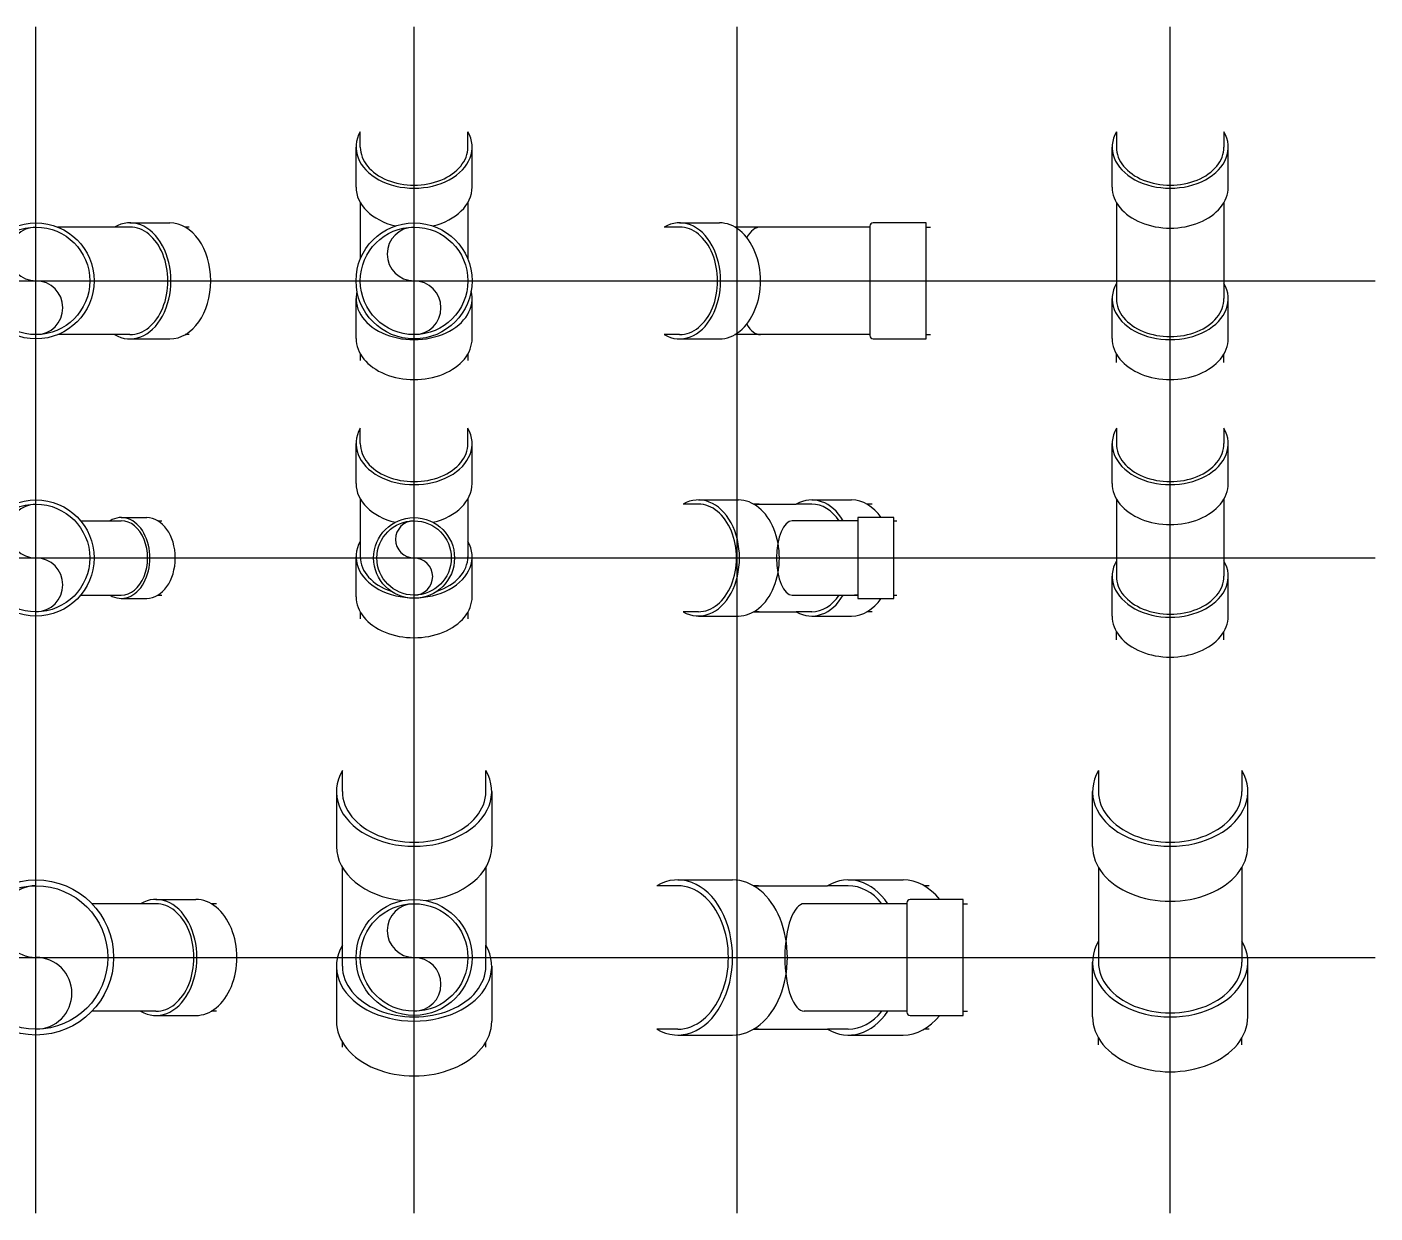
# Model space of a CAD drawing. Header units: inches. Extents: x 71 to 14885, y 6 to 9627.
# Drawn here: x 12818 to 14885, y 6 to 1825 of the extents above; entities that cross this region are included whole.
import ezdxf

# ---------------------------------------------------------------- set-up
doc = ezdxf.new("R2010")
doc.units = ezdxf.units.IN
doc.header["$MEASUREMENT"] = 0
doc.layers.add('PVC', color=3, linetype='Continuous')

# ---------------------------------------------------------------- blocks, each defined once
blk = doc.blocks.new('PVC6-2')
at = {"color": 9}
for p, q in [((-82.5, 0), (-82.5, 23.6)), ((82.5, 0), (82.5, 23.6))]:
    blk.add_line(p, q, dxfattribs=at)
for p, q in [((-89, 0), (-89, -61.2)), ((89, 0), (89, -61.2)), ((-82.5, -93), (-82.5, -84.8)), ((82.5, -93), (82.5, -84.8))]:
    blk.add_line(p, q)
for centre, start_param, end_param in [((0, 0), -0.384553, 3.526145), ((0, -61.2), 0, 3.141593)]:
    blk.add_ellipse(centre, major_axis=(-89, 0), ratio=0.707107, start_param=start_param, end_param=end_param)
blk.add_ellipse((0, 0), major_axis=(-82.5, 0), ratio=0.707107, start_param=0, end_param=3.141593, dxfattribs=at)
blk = doc.blocks.new('PY86F')
for p, q in [((160.2, 82.5), (85.8, 82.5)), ((160.2, -82.5), (85.8, -82.5))]:
    blk.add_line(p, q)
blk.add_circle((0, 0), 119)
at = {"color": 9}
blk.add_circle((0, 0), 110, dxfattribs=at)
for centre, start, end in [((0, 55), 90, 270), ((0, -55), 270, 90)]:
    blk.add_arc(centre, 55, start, end, dxfattribs=at)
at = {"rotation": 90}
blk.add_blockref('PVC6-2', (183.8, 0), dxfattribs=at)
blk = doc.blocks.new('PY86G')
at = {"color": 9}
for p, q in [((-110, 254.6), (-110, 286.7)), ((110, 254.6), (110, 286.7)), ((-110, -13.4), (-110, 18.7)), ((110, -13.4), (110, 18.7))]:
    blk.add_line(p, q, dxfattribs=at)
for p, q in [((-119, 254.6), (-119, 170.4)), ((119, 254.6), (119, 170.4)), ((-110, 18.7), (-110, 138.3)), ((110, 138.3), (110, 18.7)), ((-119, -13.4), (-119, -97.6)), ((119, -13.4), (119, -97.6)), ((-110, -137.4), (-110, -129.7)), ((110, -137.4), (110, -129.7))]:
    blk.add_line(p, q)
blk.add_circle((0, 0), 89)
blk.add_circle((0, 0), 82.5, dxfattribs=at)
for centre, start, end in [((0, 41.2), 90, 270), ((0, -41.2), 270, 90)]:
    blk.add_arc(centre, 41.2, start, end, dxfattribs=at)
for centre, start_param, end_param in [((0, 254.6), -0.391416, 3.533009), ((0, 170.4), 0, 1.420977), ((0, 170.4), 1.720615, 3.141593), ((0, -13.4), -0.391416, 3.533009), ((0, -97.6), 0, 3.141593)]:
    blk.add_ellipse(centre, major_axis=(-119, 0), ratio=0.707107, start_param=start_param, end_param=end_param)
for centre in [(0, 254.6), (0, -13.4)]:
    blk.add_ellipse(centre, major_axis=(-110, 0), ratio=0.707107, start_param=0, end_param=3.141593, dxfattribs=at)
blk = doc.blocks.new('PVC8B')
at = {"color": 9}
for p, q in [((-110, 0), (-110, 32.1)), ((110, 0), (110, 32.1))]:
    blk.add_line(p, q, dxfattribs=at)
for p, q in [((-119, 0), (-119, -84.1)), ((119, 0), (119, -84.1)), ((-110, -124), (-110, -116.2)), ((110, -124), (110, -116.2))]:
    blk.add_line(p, q)
for centre, start_param, end_param in [((0, 0), -0.391416, 3.533009), ((0, -84.1), 0, 3.141593)]:
    blk.add_ellipse(centre, major_axis=(-119, 0), ratio=0.707107, start_param=start_param, end_param=end_param)
blk.add_ellipse((0, 0), major_axis=(-110, 0), ratio=0.707107, start_param=0, end_param=3.141593, dxfattribs=at)
blk = doc.blocks.new('PVC6')
for p, q in [((-86.5, 82.5), (-93, 82.5)), ((0, 82.5), (6.5, 82.5)), ((-86.5, -82.5), (-93, -82.5)), ((0, -82.5), (6.5, -82.5))]:
    blk.add_line(p, q)
blk.add_lwpolyline([(0, -89), (0, 89), (-81.5, 89, 0.414214), (-86.5, 84), (-86.5, -84, 0.414214), (-81.5, -89)], format="xyb", close=True)
blk = doc.blocks.new('PY86H')
for p, q in [((25, 110), (138.3, 110)), ((170.4, 119), (254.6, 119)), ((294.4, 110), (286.7, 110)), ((260, 82.5), (102.9, 82.5)), ((260, -82.5), (102.9, -82.5)), ((25, -110), (138.3, -110)), ((170.4, -119), (254.6, -119)), ((294.4, -110), (286.7, -110))]:
    blk.add_line(p, q)
at = {"color": 9}
for p, q in [((170.4, 110), (138.3, 110)), ((170.4, -110), (138.3, -110))]:
    blk.add_line(p, q, dxfattribs=at)
for centre, major_axis, ratio, start_param, end_param in [((170.4, 0), (0, -119), 0.707107, 2.336823, 3.533009), ((254.6, 0), (0, -119), 0.707107, 2.415688, 3.141593), ((102.9, 0), (0, -82.5), 0.361601, 3.141593, 6.283185), ((170.4, 0), (0, -119), 0.707107, -0.391416, 0.80477), ((254.6, 0), (0, -119), 0.707107, 0, 0.725905)]:
    blk.add_ellipse(centre, major_axis=major_axis, ratio=ratio, start_param=start_param, end_param=end_param)
for start_param, end_param in [(2.418858, 3.141593), (0, 0.722734)]:
    blk.add_ellipse((170.4, 0), major_axis=(0, -110), ratio=0.707107, start_param=start_param, end_param=end_param, dxfattribs=at)
at = {"rotation": 90}
blk.add_blockref('PVC8B', (-91.2, 0), dxfattribs=at)
blk.add_blockref('PVC6', (346.5, 0))
blk = doc.blocks.new('PY86I')
for p, q in [((-110, 286.7), (-110, 254.6)), ((110, 286.7), (110, 254.6)), ((-119, 170.4), (-119, 254.6)), ((119, 170.4), (119, 254.6)), ((-110, 138.3), (-110, -7.1)), ((110, 138.3), (110, -7.1)), ((-119, -91.2), (-119, -7.1)), ((119, -91.2), (119, -7.1)), ((-110, -134), (-110, -123.3)), ((110, -134), (110, -123.3))]:
    blk.add_line(p, q)
for centre, start_param, end_param in [((0, 254.6), -0.391416, 3.533009), ((0, 170.4), 0, 3.141593), ((0, -7.1), -0.391416, 3.533009), ((0, -91.2), 0, 3.141593)]:
    blk.add_ellipse(centre, major_axis=(-119, 0), ratio=0.707107, start_param=start_param, end_param=end_param)
at = {"color": 9}
for centre in [(0, 254.6), (0, -7.1)]:
    blk.add_ellipse(centre, major_axis=(-110, 0), ratio=0.707107, start_param=0, end_param=3.141593, dxfattribs=at)
blk = doc.blocks.new('PY6F')
for p, q in [((143.9, 89), (205.1, 89)), ((143.9, 82.5), (33.4, 82.5)), ((234.7, 82.5), (228.7, 82.5)), ((143.9, -82.5), (33.4, -82.5)), ((234.7, -82.5), (228.7, -82.5)), ((143.9, -89), (205.1, -89))]:
    blk.add_line(p, q)
blk.add_circle((0, 0), 89)
at = {"color": 9}
blk.add_circle((0, 0), 82.5, dxfattribs=at)
for centre, start, end in [((0, 41.2), 90, 270), ((0, -41.2), 270, 90)]:
    blk.add_arc(centre, 41.2, start, end, dxfattribs=at)
for centre, start_param, end_param in [((143.9, 0), 2.75704, 6.667738), ((205.1, 0), 3.141593, 6.283185)]:
    blk.add_ellipse(centre, major_axis=(0, 89), ratio=0.707107, start_param=start_param, end_param=end_param)
blk.add_ellipse((143.9, 0), major_axis=(0, -82.5), ratio=0.707107, start_param=0, end_param=3.141593, dxfattribs=at)
blk = doc.blocks.new('PY6I')
for p, q in [((-82.5, 228.7), (-82.5, 205.1)), ((82.5, 228.7), (82.5, 205.1)), ((-89, 143.9), (-89, 205.1)), ((89, 143.9), (89, 205.1)), ((-82.5, 120.3), (-82.5, -27.2)), ((82.5, 120.3), (82.5, -27.2)), ((-89, -88.4), (-89, -27.2)), ((89, -88.4), (89, -27.2)), ((-82.5, -125), (-82.5, -112)), ((82.5, -125), (82.5, -112))]:
    blk.add_line(p, q)
for centre, start_param, end_param in [((0, 205.1), -0.384553, 3.526145), ((0, 143.9), 0, 3.141593), ((0, -27.2), -0.384553, 3.526145), ((0, -88.4), 0, 3.141593)]:
    blk.add_ellipse(centre, major_axis=(-89, 0), ratio=0.707107, start_param=start_param, end_param=end_param)
at = {"color": 9}
for centre in [(0, 205.1), (0, -27.2)]:
    blk.add_ellipse(centre, major_axis=(-82.5, 0), ratio=0.707107, start_param=0, end_param=3.141593, dxfattribs=at)
blk = doc.blocks.new('PY6H')
for p, q in [((203.5, 82.5), (0, 82.5)), ((203.5, -82.5), (0, -82.5))]:
    blk.add_line(p, q)
for start_param, end_param in [(3.141593, 3.774528), (-0.632936, 0)]:
    blk.add_ellipse((35.7, 0), major_axis=(0, -82.5), ratio=0.432835, start_param=start_param, end_param=end_param)
at = {"rotation": 90}
blk.add_blockref('PVC6-2', (-88.4, 0), dxfattribs=at)
blk.add_blockref('PVC6', (290, 0))
blk = doc.blocks.new('PY6G')
for p, q in [((-82.5, 205.1), (-82.5, 228.7)), ((82.5, 205.1), (82.5, 228.7)), ((-89, 143.9), (-89, 205.1)), ((89, 143.9), (89, 205.1)), ((-82.5, 120.3), (-82.5, 33.4)), ((82.5, 120.3), (82.5, 33.4)), ((-89, -88.4), (-89, -27.2)), ((89, -88.4), (89, -27.2)), ((-82.5, -112), (-82.5, -122.2)), ((82.5, -112), (82.5, -122.2))]:
    blk.add_line(p, q)
blk.add_circle((0, 0), 89)
at = {"color": 9}
blk.add_circle((0, 0), 82.5, dxfattribs=at)
for centre, start, end in [((0, 41.2), 90, 270), ((0, -41.2), 270, 90)]:
    blk.add_arc(centre, 41.2, start, end, dxfattribs=at)
for centre, major_axis, start_param, end_param in [((0, 205.1), (-89, 0), -0.384553, 3.526145), ((0, 205.1), (-82.5, 0), 0, 3.141593), ((0, 143.9), (-89, 0), 0, 1.244096), ((0, 143.9), (-89, 0), 1.897497, 3.141593), ((0, -27.2), (-89, 0), -0.180155, 3.321748), ((0, -88.4), (-89, 0), 0, 3.141593)]:
    blk.add_ellipse(centre, major_axis=major_axis, ratio=0.707107, start_param=start_param, end_param=end_param)
blk = doc.blocks.new('PY64F')
for p, q in [((68.4, 57), (130.8, 57)), ((130.8, 62), (169.7, 62)), ((187, 57), (193, 57)), ((68.4, -57), (130.8, -57)), ((130.8, -62), (169.7, -62)), ((187, -57), (193, -57))]:
    blk.add_line(p, q)
blk.add_circle((0, 0), 89)
at = {"color": 9}
blk.add_circle((0, 0), 82.5, dxfattribs=at)
for centre, start, end in [((0, 41.2), 90, 270), ((0, -41.2), 270, 90)]:
    blk.add_arc(centre, 41.2, start, end, dxfattribs=at)
for centre, start_param, end_param in [((130.8, 0), 2.737234, 6.687544), ((169.7, 0), 3.141593, 6.283185)]:
    blk.add_ellipse(centre, major_axis=(0, 62), ratio=0.707107, start_param=start_param, end_param=end_param)
blk.add_ellipse((130.8, 0), major_axis=(0, -57), ratio=0.707107, start_param=0, end_param=3.141593, dxfattribs=at)
blk = doc.blocks.new('PY64G')
for p, q in [((-82.5, 175.4), (-82.5, 199)), ((82.5, 175.4), (82.5, 199)), ((-89, 114.2), (-89, 175.4)), ((89, 114.2), (89, 175.4)), ((-82.5, 90.6), (-82.5, 0)), ((82.5, 90.6), (82.5, 0)), ((-89, -59.4), (-89, 1.8)), ((89, -59.4), (89, 1.8)), ((-82.5, -83), (-82.5, -93.2)), ((82.5, -83), (82.5, -93.2))]:
    blk.add_line(p, q)
blk.add_circle((0, 0), 62)
at = {"color": 9}
blk.add_circle((0, 0), 57, dxfattribs=at)
for centre, start, end in [((0, 28.5), 90, 270), ((0, -28.5), 270, 90)]:
    blk.add_arc(centre, 28.5, start, end, dxfattribs=at)
for centre, major_axis, start_param, end_param in [((0, 175.4), (-89, 0), -0.384553, 3.526145), ((0, 175.4), (-82.5, 0), 0, 3.141593), ((0, 114.2), (-89, 0), 0, 1.237363), ((0, 114.2), (-89, 0), 1.90423, 3.141593), ((0, 1.8), (-89, 0), -0.384553, 3.526145), ((0, 1.8), (-82.5, 0), 0, 1.12824), ((0, 1.8), (-82.5, 0), 2.013353, 3.141593), ((0, -59.4), (-89, 0), 0, 3.141593)]:
    blk.add_ellipse(centre, major_axis=major_axis, ratio=0.707107, start_param=start_param, end_param=end_param)
blk = doc.blocks.new('PVC4')
for p, q in [((-55, 57), (-60, 57)), ((0, 57), (5, 57)), ((-55, -57), (-60, -57)), ((0, -57), (5, -57))]:
    blk.add_line(p, q)
blk.add_lwpolyline([(0, -62), (0, 62), (-55, 62), (-55, -62)], close=True)
blk = doc.blocks.new('PY64H')
for p, q in [((114.2, 89), (175.4, 89)), ((25.4, 82.5), (90.6, 82.5)), ((207.2, 82.5), (199, 82.5)), ((185, 57), (84.3, 57)), ((84.3, -57), (185, -57)), ((25.4, -82.5), (90.6, -82.5)), ((207.2, -82.5), (199, -82.5)), ((114.2, -89), (175.4, -89))]:
    blk.add_line(p, q)
at = {"color": 9}
for p, q in [((114.2, 82.5), (90.6, 82.5)), ((114.2, -82.5), (90.6, -82.5))]:
    blk.add_line(p, q, dxfattribs=at)
for centre, major_axis, ratio, start_param, end_param in [((114.2, 0), (0, -89), 0.707107, 2.26588, 3.526145), ((175.4, 0), (0, -89), 0.707107, 2.341485, 3.141593), ((84.3, 0), (0, -57), 0.417754, 3.141593, 6.283185), ((114.2, 0), (0, -89), 0.707107, -0.384553, 0.875713), ((175.4, 0), (0, -89), 0.707107, 0, 0.800108)]:
    blk.add_ellipse(centre, major_axis=major_axis, ratio=ratio, start_param=start_param, end_param=end_param)
for start_param, end_param in [(2.333542, 3.141593), (0, 0.808051)]:
    blk.add_ellipse((114.2, 0), major_axis=(0, -82.5), ratio=0.707107, start_param=start_param, end_param=end_param, dxfattribs=at)
for name, p, rotation in [('PVC6-2', (-59.4, 0), 90), ('PVC4', (240, 0), 359.9999999999999)]:
    blk.add_blockref(name, p, dxfattribs=dict(rotation=rotation))
blk = doc.blocks.new('PY64I')
for p, q in [((-82.5, 199), (-82.5, 175.4)), ((82.5, 199), (82.5, 175.4)), ((-89, 114.2), (-89, 175.4)), ((89, 114.2), (89, 175.4)), ((-82.5, 90.6), (-82.5, -27.9)), ((82.5, 90.6), (82.5, -27.9)), ((-89, -89.1), (-89, -27.9)), ((89, -89.1), (89, -27.9)), ((-82.5, -125.7), (-82.5, -112.7)), ((82.5, -125.7), (82.5, -112.7))]:
    blk.add_line(p, q)
for centre, start_param, end_param in [((0, 175.4), -0.384553, 3.526145), ((0, 114.2), 0, 3.141593), ((0, -27.9), -0.384553, 3.526145), ((0, -89.1), 0, 3.141593)]:
    blk.add_ellipse(centre, major_axis=(-89, 0), ratio=0.707107, start_param=start_param, end_param=end_param)
at = {"color": 9}
for centre in [(0, 175.4), (0, -27.9)]:
    blk.add_ellipse(centre, major_axis=(-82.5, 0), ratio=0.707107, start_param=0, end_param=3.141593, dxfattribs=at)

msp = doc.modelspace()

# ---------------------------------------------------------------- linework, layer by layer
at = {"color": 8}
for p, q in [((12832.2, 6.1), (12832.2, 1825.3)), ((13411.9, 6.1), (13411.9, 1825.3)), ((13907.3, 6.1), (13907.3, 1825.3)), ((14571.2, 6.1), (14571.2, 1825.3)), ((8916.1, 1435.8), (14885.3, 1435.8)), ((8916.1, 1010.8), (14885.3, 1010.8)), ((8916.1, 398.1), (14885.3, 398.1))]:
    msp.add_line(p, q, dxfattribs=at)

# ---------------------------------------------------------------- block references
at = {"layer": 'PVC'}
for name, p in [('PY6G', (13411.9, 1435.8)), ('PY6I', (14571.2, 1435.8)), ('PY6F', (12832.2, 1435.8)), ('PY6H', (13907.3, 1435.8)), ('PY64G', (13411.9, 1010.8)), ('PY64I', (14571.2, 1010.8)), ('PY64F', (12832.2, 1010.8)), ('PY64H', (13907.3, 1010.8)), ('PY86G', (13411.9, 398.1)), ('PY86I', (14571.2, 398.1)), ('PY86F', (12832.2, 398.1)), ('PY86H', (13907.3, 398.1))]:
    msp.add_blockref(name, p, dxfattribs=at)

doc.saveas('drawing.dxf')
